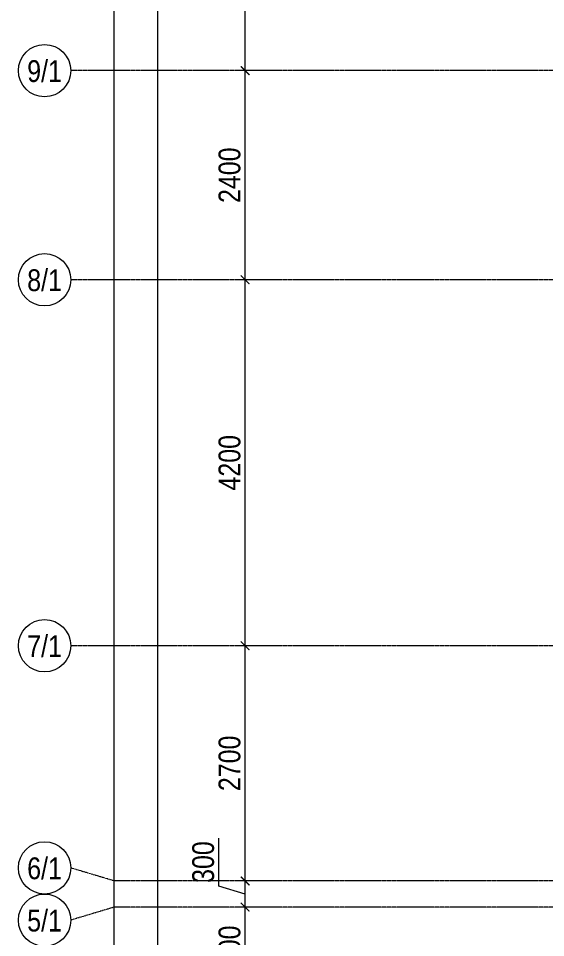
# Model space of a CAD drawing. Header units: millimetres. Extents: x -65509 to 912790, y 446 to 713294.
# Drawn here: x 135640 to 141686, y 153325 to 163875 of the extents above; entities that cross this region are included whole.
import ezdxf
from ezdxf.enums import TextEntityAlignment as Align

# ---------------------------------------------------------------- set-up
doc = ezdxf.new("R2010")
doc.units = ezdxf.units.MM
doc.linetypes.add('CENTER2', pattern=[28.575, 19.05, -3.175, 3.175, -3.175])
doc.layers.get('Defpoints').update_dxf_attribs({"color": 250})
doc.layers.add('РД_Оси_100', color=250, linetype='Continuous', lineweight=0)
doc.layers.add('РД_Оси_размер', color=250, linetype='Continuous', lineweight=0)
doc.styles.add('style1', font='ARIALN.TTF')
doc.styles.add('ккк', font='isocpeur.ttf', dxfattribs={"width": 0.85, "oblique": 15})
doc.dimstyles.new('Dim100_ареал', dxfattribs={"dimscale": 100, "dimtxt": 2.5, "dimasz": 1, "dimexe": 1, "dimexo": 1, "dimgap": 0.5, "dimtad": 1, "dimzin": 12, "dimdsep": 46, "dimtxsty": 'style1', "dimblk": 'ARCHTICK', "dimcen": 1, "dimdle": 1, "dimclrd": 256, "dimclre": 256, "dimaunit": 1, "dimadec": 0, "dimazin": 3, "dimtfac": 1, "dimtmove": 1, "dimatfit": 3, "dimldrblk": 'OPEN30', "dimfxl": 4, "dimfxlon": 1, "dimtolj": 1, "dimtzin": 0, "dimlwd": 9, "dimlwe": 9, "dimarcsym": 0})

# ---------------------------------------------------------------- blocks, each defined once
blk = doc.blocks.new('A-iden')
at = {"linetype": 'Continuous', "lineweight": 5}
blk.add_circle((0, -4), 3, dxfattribs=at)
at = {"color": 0, "linetype": 'Continuous', "lineweight": 20, "style": 'ккк', "width": 0.85}
blk.add_attdef('ID', text='', height=8, dxfattribs=at).set_placement((0.31, -3.85), align=Align.MIDDLE_CENTER)
blk = doc.blocks.new('_ArchTick')
at = {"color": 0, "linetype": 'ByBlock', "const_width": 0.15}
blk.add_lwpolyline([(-0.5, -0.5), (0.5, 0.5)], dxfattribs=at)
blk = doc.blocks.new('*D245')
at = {"layer": 'Defpoints', "color": 0, "transparency": 16777216}
for p in [(-5455, 134700), (-2955, 134700), (-2955, 0)]:
    blk.add_point(p, dxfattribs=at)
at = {"layer": 'РД_Оси_размер', "color": 0, "lineweight": 5, "transparency": 16777216}
for p, q in [((-5455, -100), (-5455, 134800)), ((-5255, 134700), (-5555, 134700)), ((-5255, 0), (-5555, 0))]:
    blk.add_line(p, q, dxfattribs=at)
at = {"layer": 'РД_Оси_размер', "color": 0, "lineweight": 5, "transparency": 16777216, "xscale": 100, "yscale": 100, "zscale": 100}
for p, rotation in [((-5455, 134700), 90), ((-5455, 0), 270)]:
    blk.add_blockref('_ArchTick', p, dxfattribs=dict(at, rotation=rotation))
at = {"layer": 'РД_Оси_размер', "color": 0, "transparency": 16777216, "insert": (-5633, 67350), "char_height": 250, "attachment_point": 5, "rotation": 90, "style": 'style1'}
blk.add_mtext('\\A1;134700', dxfattribs=at)
blk = doc.blocks.new('_Open30')
at = {"color": 0, "linetype": 'ByBlock', "lineweight": -2}
for p, q in [((-1, 0.27), (0, 0)), ((0, 0), (-1, -0.27)), ((0, 0), (-1, 0))]:
    blk.add_line(p, q, dxfattribs=at)
blk = doc.blocks.new('*D247')
at = {"layer": 'Defpoints', "color": 0, "transparency": 16777216}
for p in [(-3955, 26400), (-2955, 26400), (-2955, 25500)]:
    blk.add_point(p, dxfattribs=at)
at = {"layer": 'РД_Оси_размер', "color": 0, "lineweight": 5, "transparency": 16777216}
for p, q in [((-3955, 25400), (-3955, 26500)), ((-3755, 26400), (-4055, 26400)), ((-3755, 25500), (-4055, 25500))]:
    blk.add_line(p, q, dxfattribs=at)
at = {"layer": 'РД_Оси_размер', "color": 0, "lineweight": 5, "transparency": 16777216, "xscale": 100, "yscale": 100, "zscale": 100}
for p, rotation in [((-3955, 26400), 90), ((-3955, 25500), 270)]:
    blk.add_blockref('_ArchTick', p, dxfattribs=dict(at, rotation=rotation))
at = {"layer": 'РД_Оси_размер', "color": 0, "transparency": 16777216, "insert": (-4133, 25950), "char_height": 250, "attachment_point": 5, "rotation": 90, "style": 'style1'}
blk.add_mtext('\\A1;900', dxfattribs=at)
blk = doc.blocks.new('*D248')
at = {"layer": 'Defpoints', "color": 0, "transparency": 16777216}
for p in [(-3955, 26700), (-2955, 26700), (-2955, 26400)]:
    blk.add_point(p, dxfattribs=at)
at = {"layer": 'РД_Оси_размер', "color": 0, "lineweight": 5, "transparency": 16777216}
for p, q in [((-4258, 26641), (-4258, 27193)), ((-3955, 26300), (-3955, 26800)), ((-3755, 26700), (-4055, 26700)), ((-3955, 26550), (-4258, 26641)), ((-3755, 26400), (-4055, 26400))]:
    blk.add_line(p, q, dxfattribs=at)
at = {"layer": 'РД_Оси_размер', "color": 0, "lineweight": 5, "transparency": 16777216, "xscale": 100, "yscale": 100, "zscale": 100}
for p, rotation in [((-3955, 26700), 90), ((-3955, 26400), 270)]:
    blk.add_blockref('_ArchTick', p, dxfattribs=dict(at, rotation=rotation))
at = {"layer": 'РД_Оси_размер', "color": 0, "transparency": 16777216, "insert": (-4435, 26917), "char_height": 250, "attachment_point": 5, "rotation": 90, "style": 'style1'}
blk.add_mtext('\\A1;300', dxfattribs=at)
blk = doc.blocks.new('*D249')
at = {"layer": 'Defpoints', "color": 0, "transparency": 16777216}
for p in [(-3955, 29400), (-2955, 29400), (-2955, 26700)]:
    blk.add_point(p, dxfattribs=at)
at = {"layer": 'РД_Оси_размер', "color": 0, "lineweight": 5, "transparency": 16777216}
for p, q in [((-3955, 26600), (-3955, 29500)), ((-3755, 29400), (-4055, 29400)), ((-3755, 26700), (-4055, 26700))]:
    blk.add_line(p, q, dxfattribs=at)
at = {"layer": 'РД_Оси_размер', "color": 0, "lineweight": 5, "transparency": 16777216, "xscale": 100, "yscale": 100, "zscale": 100}
for p, rotation in [((-3955, 29400), 90), ((-3955, 26700), 270)]:
    blk.add_blockref('_ArchTick', p, dxfattribs=dict(at, rotation=rotation))
at = {"layer": 'РД_Оси_размер', "color": 0, "transparency": 16777216, "insert": (-4133, 28050), "char_height": 250, "attachment_point": 5, "rotation": 90, "style": 'style1'}
blk.add_mtext('\\A1;2700', dxfattribs=at)
blk = doc.blocks.new('*D250')
at = {"layer": 'Defpoints', "color": 0, "transparency": 16777216}
for p in [(-3955, 33600), (-2955, 33600), (-2955, 29400)]:
    blk.add_point(p, dxfattribs=at)
at = {"layer": 'РД_Оси_размер', "color": 0, "lineweight": 5, "transparency": 16777216}
for p, q in [((-3955, 29300), (-3955, 33700)), ((-3755, 33600), (-4055, 33600)), ((-3755, 29400), (-4055, 29400))]:
    blk.add_line(p, q, dxfattribs=at)
at = {"layer": 'РД_Оси_размер', "color": 0, "lineweight": 5, "transparency": 16777216, "xscale": 100, "yscale": 100, "zscale": 100}
for p, rotation in [((-3955, 33600), 90), ((-3955, 29400), 270)]:
    blk.add_blockref('_ArchTick', p, dxfattribs=dict(at, rotation=rotation))
at = {"layer": 'РД_Оси_размер', "color": 0, "transparency": 16777216, "insert": (-4133, 31500), "char_height": 250, "attachment_point": 5, "rotation": 90, "style": 'style1'}
blk.add_mtext('\\A1;4200', dxfattribs=at)
blk = doc.blocks.new('*D251')
at = {"layer": 'Defpoints', "color": 0, "transparency": 16777216}
for p in [(-3955, 36000), (-2955, 36000), (-2955, 33600)]:
    blk.add_point(p, dxfattribs=at)
at = {"layer": 'РД_Оси_размер', "color": 0, "lineweight": 5, "transparency": 16777216}
for p, q in [((-3955, 33500), (-3955, 36100)), ((-3755, 36000), (-4055, 36000)), ((-3755, 33600), (-4055, 33600))]:
    blk.add_line(p, q, dxfattribs=at)
at = {"layer": 'РД_Оси_размер', "color": 0, "lineweight": 5, "transparency": 16777216, "xscale": 100, "yscale": 100, "zscale": 100}
for p, rotation in [((-3955, 36000), 90), ((-3955, 33600), 270)]:
    blk.add_blockref('_ArchTick', p, dxfattribs=dict(at, rotation=rotation))
at = {"layer": 'РД_Оси_размер', "color": 0, "transparency": 16777216, "insert": (-4133, 34800), "char_height": 250, "attachment_point": 5, "rotation": 90, "style": 'style1'}
blk.add_mtext('\\A1;2400', dxfattribs=at)
blk = doc.blocks.new('*D252')
at = {"layer": 'Defpoints', "color": 0, "transparency": 16777216}
for p in [(-3955, 42900), (-2955, 42900), (-2955, 36000)]:
    blk.add_point(p, dxfattribs=at)
at = {"layer": 'РД_Оси_размер', "color": 0, "lineweight": 5, "transparency": 16777216}
for p, q in [((-3955, 35900), (-3955, 43000)), ((-3755, 42900), (-4055, 42900)), ((-3755, 36000), (-4055, 36000))]:
    blk.add_line(p, q, dxfattribs=at)
at = {"layer": 'РД_Оси_размер', "color": 0, "lineweight": 5, "transparency": 16777216, "xscale": 100, "yscale": 100, "zscale": 100}
for p, rotation in [((-3955, 42900), 90), ((-3955, 36000), 270)]:
    blk.add_blockref('_ArchTick', p, dxfattribs=dict(at, rotation=rotation))
at = {"layer": 'РД_Оси_размер', "color": 0, "transparency": 16777216, "insert": (-4133, 39450), "char_height": 250, "attachment_point": 5, "rotation": 90, "style": 'style1'}
blk.add_mtext('\\A1;6900', dxfattribs=at)
blk = doc.blocks.new('*D237')
at = {"layer": 'Defpoints', "color": 0, "transparency": 16777216}
for p in [(-4955, 63900), (-2955, 63900), (-2955, 13500)]:
    blk.add_point(p, dxfattribs=at)
at = {"layer": 'РД_Оси_размер', "color": 0, "lineweight": 5, "transparency": 16777216}
for p, q in [((-4955, 13400), (-4955, 64000)), ((-4755, 63900), (-5055, 63900)), ((-4755, 13500), (-5055, 13500))]:
    blk.add_line(p, q, dxfattribs=at)
at = {"layer": 'РД_Оси_размер', "color": 0, "lineweight": 5, "transparency": 16777216, "xscale": 100, "yscale": 100, "zscale": 100}
for p, rotation in [((-4955, 63900), 90), ((-4955, 13500), 270)]:
    blk.add_blockref('_ArchTick', p, dxfattribs=dict(at, rotation=rotation))
at = {"layer": 'РД_Оси_размер', "color": 0, "transparency": 16777216, "insert": (-5133, 38700), "char_height": 250, "attachment_point": 5, "rotation": 90, "style": 'style1'}
blk.add_mtext('\\A1;50400', dxfattribs=at)
blk = doc.blocks.new('СОШ_2200_АР_ОСИ_М100_28.05.24')
at = {"layer": 'РД_Оси_100', "linetype": 'CENTER2'}
for p, q in [((29555, 36000), (-5954.958, 36000)), ((29555, 33600), (-5954.958, 33600)), ((29555, 29400), (-5954.958, 29400))]:
    blk.add_line(p, q, dxfattribs=at)
for points in [[(29555, 26700), (-5454.958, 26700), (-5954.958, 26850)], [(29555, 26400), (-5454.958, 26400), (-5954.958, 26250)]]:
    blk.add_lwpolyline(points, dxfattribs=at)
at = {"layer": 'РД_Оси_100', "color": 0}
ref = blk.add_blockref('A-iden', (-6254.958, 36400), dxfattribs=dict(at, xscale=100, yscale=100, zscale=100))
ref.add_attrib('ID', '9/1', dxfattribs={"layer": '0', "linetype": 'Continuous', "height": 250, "style": 'style1'}).set_placement((-6254.958, 36000), align=Align.MIDDLE)
ref = blk.add_blockref('A-iden', (-6254.958, 34000), dxfattribs=dict(at, xscale=100, yscale=100, zscale=100))
ref.add_attrib('ID', '8/1', dxfattribs={"layer": '0', "linetype": 'Continuous', "height": 250, "style": 'style1'}).set_placement((-6254.958, 33600), align=Align.MIDDLE)
ref = blk.add_blockref('A-iden', (-6254.958, 29800), dxfattribs=dict(at, xscale=100, yscale=100, zscale=100))
ref.add_attrib('ID', '7/1', dxfattribs={"layer": '0', "linetype": 'Continuous', "height": 250, "style": 'style1'}).set_placement((-6254.958, 29400), align=Align.MIDDLE)
ref = blk.add_blockref('A-iden', (-6254.958, 27250), dxfattribs=dict(at, xscale=100, yscale=100, zscale=100))
ref.add_attrib('ID', '6/1', dxfattribs={"layer": '0', "linetype": 'Continuous', "height": 250, "style": 'style1'}).set_placement((-6254.958, 26850), align=Align.MIDDLE)
ref = blk.add_blockref('A-iden', (-6254.957, 26650), dxfattribs=dict(at, xscale=100, yscale=100, zscale=100))
ref.add_attrib('ID', '5/1', dxfattribs={"layer": '0', "linetype": 'Continuous', "height": 250, "style": 'style1'}).set_placement((-6254.957, 26250), align=Align.MIDDLE)
at = {"layer": 'РД_Оси_размер'}
for base, p1, p2, picture, middle in [((-5454.958, 134700), (-2954.958, 0), (-2954.958, 134700), '*D245', (-5632.601, 67350)), ((-4954.958, 63900), (-2954.958, 13500), (-2954.958, 63900), '*D237', (-5132.601, 38700)), ((-3954.958, 42900), (-2954.958, 36000), (-2954.958, 42900), '*D252', (-4132.601, 39450)), ((-3954.958, 36000), (-2954.958, 33600), (-2954.958, 36000), '*D251', (-4132.601, 34800)), ((-3954.958, 33600), (-2954.958, 29400), (-2954.958, 33600), '*D250', (-4132.601, 31500)), ((-3954.958, 29400), (-2954.958, 26700), (-2954.958, 29400), '*D249', (-4132.601, 28050)), ((-3954.958, 26700), (-2954.958, 26400), (-2954.958, 26700), '*D248', (-4435.244, 26690.793)), ((-3954.958, 26400), (-2954.958, 25500), (-2954.958, 26400), '*D247', (-4132.601, 25950))]:
    dim = blk.add_linear_dim(base=base, p1=p1, p2=p2, angle=90, dimstyle='Dim100_ареал', dxfattribs=at)
    dim.commit()
    dim.dimension.update_dxf_attribs({"geometry": picture, "text_midpoint": middle})

msp = doc.modelspace()

# ---------------------------------------------------------------- block references
at = {"layer": 'РД_Оси_100'}
msp.add_blockref('СОШ_2200_АР_ОСИ_М100_28.05.24', (142195.157, 127275.073), dxfattribs=at)

doc.saveas('drawing.dxf')
